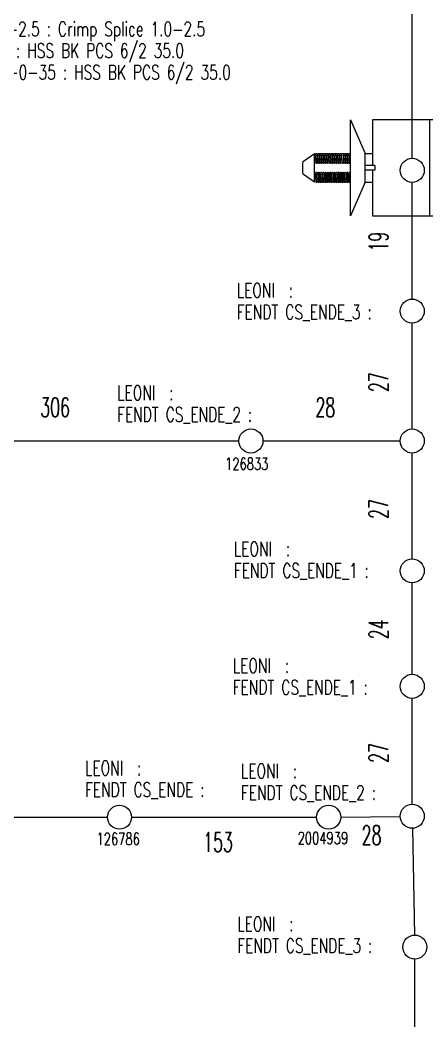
# Model space of a CAD drawing. Header units: millimetres. Extents: x -1 to 4489, y 0 to 1364.
# Drawn here: x 2212 to 2296.6, y 417.5 to 625.6 of the extents above; entities that cross this region are included whole.
import ezdxf

# ---------------------------------------------------------------- set-up
doc = ezdxf.new("R2010")
doc.units = ezdxf.units.MM
doc.layers.add('SYMBOLS', color=7, linetype='Continuous')
doc.styles.add('HS-BUNDLE-DIMENSION', font='ROMANS.SHX', dxfattribs={"width": 0.6, "height": 4})
doc.styles.add('HS-NODE', font='ROMANS.SHX', dxfattribs={"width": 0.7, "height": 2.5})
doc.styles.add('HS-PART-NO', font='ROMANS.SHX', dxfattribs={"width": 0.7, "height": 3})
doc.linetypes.add('NW_11_FHW_OPEN', pattern='A,0.0001,["=",Standard,S=0.4,R=0,X=0,Y=-0.2],-0.0001,["[]",Standard,S=0.3,R=0,X=-0.05,Y=-0.15],-0.2', length=0.2002)
doc.linetypes.add('NW_15_FHW_OPEN', pattern='A,0.0001,["=",Standard,S=0.4,R=0,X=0,Y=-0.2],-0.0001,["[]",Standard,S=0.3,R=0,X=-0.05,Y=-0.15],-0.2', length=0.2002)
doc.linetypes.add('NW_6_FHW_OPEN', pattern='A,0.0001,["=",Standard,S=0.4,R=0,X=0,Y=-0.2],-0.0001,["[]",Standard,S=0.3,R=0,X=-0.05,Y=-0.15],-0.2', length=0.2002)

# ---------------------------------------------------------------- blocks, each defined once
blk = doc.blocks.new('492062913')
at = {"layer": 'SYMBOLS', "color": 7}
for points in [[(4.74, 28.71), (6.34, 31)], [(8.73, 31.21), (6.75, 31.21)], [(9.14, 31), (10.74, 28.71)], [(6.74, 28.11), (4.73, 27.96), (4.73, 27.69), (6.73, 27.89)], [(6.74, 27.65), (4.73, 27.51), (4.73, 27.24), (6.73, 27.44)], [(4.74, 28.71), (10.74, 28.71)], [(6.74, 28.57), (4.74, 28.42), (4.74, 28.15), (6.74, 28.35)], [(6.74, 27.2), (4.74, 27.05), (4.74, 26.78), (6.74, 26.98)], [(6.74, 28.57), (6.76, 28.71)], [(8.73, 28.57), (8.72, 28.71)], [(8.73, 28.57), (10.74, 28.42), (10.74, 28.15), (8.74, 28.35)], [(8.73, 27.2), (10.74, 27.05), (10.74, 26.78), (8.74, 26.98)], [(8.74, 28.11), (10.74, 27.96), (10.74, 27.69), (8.74, 27.89)], [(8.74, 27.65), (10.74, 27.51), (10.74, 27.24), (8.74, 27.44)], [(6.74, 26.74), (4.73, 26.6), (4.73, 26.32), (6.73, 26.52)], [(6.74, 26.29), (4.73, 26.14), (4.73, 25.87), (6.73, 26.07)], [(6.74, 25.39), (4.73, 25.24), (4.73, 24.97), (6.73, 25.17)], [(6.74, 25.85), (4.74, 25.7), (4.74, 25.43), (6.74, 25.63)], [(8.73, 25.85), (10.74, 25.7), (10.74, 25.43), (8.74, 25.63)], [(8.74, 26.74), (10.74, 26.6), (10.74, 26.32), (8.74, 26.52)], [(8.74, 26.29), (10.74, 26.14), (10.74, 25.87), (8.74, 26.07)], [(8.74, 25.39), (10.74, 25.24), (10.74, 24.97), (8.74, 25.17)], [(6.74, 24.93), (4.73, 24.79), (4.73, 24.52), (6.73, 24.72)], [(6.74, 24.02), (4.73, 23.88), (4.73, 23.6), (6.73, 23.8)], [(6.74, 23.57), (4.73, 23.42), (4.73, 23.15), (6.73, 23.35)], [(6.74, 24.48), (4.74, 24.33), (4.74, 24.06), (6.74, 24.26)], [(6.74, 23.14), (4.74, 23), (4.74, 22.72), (6.74, 22.92)], [(8.73, 24.48), (10.74, 24.33), (10.74, 24.06), (8.74, 24.26)], [(8.73, 23.14), (10.74, 23), (10.74, 22.72), (8.74, 22.92)], [(8.74, 24.93), (10.74, 24.79), (10.74, 24.52), (8.74, 24.72)], [(8.74, 24.02), (10.74, 23.88), (10.74, 23.6), (8.74, 23.8)], [(8.74, 23.57), (10.74, 23.42), (10.74, 23.15), (8.74, 23.35)], [(4.74, 18.21), (-2.26, 21.21), (17.74, 21.21), (10.74, 18.2)], [(6.74, 22.69), (4.73, 22.54), (4.73, 22.27), (6.73, 22.47)], [(6.74, 22.23), (4.73, 22.09), (4.73, 21.81), (6.73, 22.01)], [(6.74, 21.77), (4.74, 21.63), (4.74, 21.36), (6.74, 21.56)], [(6.74, 21.56), (6.74, 21.21)], [(8.73, 21.77), (10.74, 21.63), (10.74, 21.36), (8.74, 21.56)], [(8.74, 22.69), (10.74, 22.54), (10.74, 22.27), (8.74, 22.47)], [(8.74, 22.23), (10.74, 22.09), (10.74, 21.81), (8.74, 22.01)], [(8.74, 21.56), (8.74, 21.21)], [(7.24, 16.68), (-2.26, 16.68), (-2.26, -1.32), (17.74, -1.32), (17.74, 16.68), (8.24, 16.68)], [(4.74, 18.21), (4.74, 16.69)], [(4.74, 18.21), (10.74, 18.21)], [(8.24, 16.2), (8.24, 16.19), (7.24, 16.19), (7.24, 18.21)], [(8.24, 16.2), (8.24, 18.21)], [(10.74, 18.2), (10.74, 16.69)], [(-2.26, 4.77), (17.74, 4.77)], [(-2.26, 3.87), (17.74, 3.87)]]:
    blk.add_lwpolyline(points, dxfattribs=at)
for centre, radius, start, end in [((6.75, 30.71), 0.5, 90, 144.89), ((8.73, 30.71), 0.5, 34.903, 90), ((6.69, 27.77), 0.125, 288.84, 71.246), ((6.69, 27.32), 0.125, 288.84, 71.246), ((6.7, 28.23), 0.125, 288.84, 71.246), ((8.78, 28.23), 0.125, 108.75, 251.16), ((8.78, 27.77), 0.125, 108.75, 251.16), ((8.78, 27.32), 0.125, 108.75, 251.16), ((6.69, 26.41), 0.125, 288.84, 71.246), ((6.69, 25.95), 0.125, 288.84, 71.246), ((6.69, 25.05), 0.125, 288.84, 71.246), ((6.7, 26.86), 0.125, 288.84, 71.246), ((6.7, 25.51), 0.125, 288.84, 71.246), ((8.78, 26.86), 0.125, 108.75, 251.16), ((8.78, 26.41), 0.125, 108.75, 251.16), ((8.78, 25.95), 0.125, 108.75, 251.16), ((8.78, 25.51), 0.125, 108.75, 251.16), ((8.78, 25.05), 0.125, 108.75, 251.16), ((6.69, 24.6), 0.125, 288.84, 71.246), ((6.69, 23.69), 0.125, 288.84, 71.246), ((6.69, 23.23), 0.125, 288.84, 71.246), ((6.7, 24.14), 0.125, 288.84, 71.246), ((6.7, 22.81), 0.125, 288.84, 71.246), ((8.78, 24.6), 0.125, 108.75, 251.16), ((8.78, 24.14), 0.125, 108.75, 251.16), ((8.78, 23.69), 0.125, 108.75, 251.16), ((8.78, 23.23), 0.125, 108.75, 251.16), ((8.78, 22.81), 0.125, 108.75, 251.16), ((6.69, 22.35), 0.125, 288.84, 71.246), ((6.69, 21.89), 0.125, 288.84, 71.246), ((8.78, 22.35), 0.125, 108.75, 251.16), ((8.78, 21.89), 0.125, 108.75, 251.16)]:
    blk.add_arc(centre, radius, start, end, dxfattribs=at)

msp = doc.modelspace()

# ---------------------------------------------------------------- linework, layer by layer
at = {"color": 7, "linetype": 'NW_11_FHW_OPEN', "ltscale": 8}
for points in [[(2293.58, 596.86), (2293.58, 675.6)], [(2293.58, 567.6), (2293.58, 591.86)], [(2189.55, 538.1), (2257.55, 538.1)], [(2294.12, 401.4), (2294.12, 430.4)]]:
    msp.add_lwpolyline(points, dxfattribs=at)
at = {"color": 7, "ltscale": 8}
for points in [[(2293.58, 540.6), (2293.58, 562.6)], [(2262.55, 538.1), (2291.08, 538.1)], [(2293.58, 513.6), (2293.58, 535.6)], [(2293.58, 462.6), (2293.58, 484.6)], [(2193.82, 459.9), (2230.23, 459.9)], [(2278.71, 459.93), (2291.08, 460.07)], [(2293.63, 457.6), (2294.07, 435.4)]]:
    msp.add_lwpolyline(points, dxfattribs=at)
at = {"color": 7, "linetype": 'NW_15_FHW_OPEN', "ltscale": 8}
msp.add_lwpolyline([(2293.58, 489.6), (2293.58, 508.6)], dxfattribs=at)
at = {"color": 7, "linetype": 'NW_6_FHW_OPEN', "ltscale": 8}
msp.add_lwpolyline([(2235.23, 459.9), (2273.71, 459.9)], dxfattribs=at)
at = {"color": 7, "linetype": 'Continuous'}
for centre in [(2293.58, 594.36), (2293.58, 565.1), (2260.05, 538.1), (2293.58, 538.1), (2293.58, 511.1), (2293.58, 487.1), (2232.73, 459.9), (2276.21, 459.9), (2293.58, 460.1), (2294.12, 432.9)]:
    msp.add_circle(centre, 2.5, dxfattribs=at)

# ---------------------------------------------------------------- block references
at = {"rotation": 90}
msp.add_blockref('492062913', (2301.98, 587.14), dxfattribs=at)

# ---------------------------------------------------------------- texts
at = {"color": 200, "linetype": 'Continuous', "style": 'HS-PART-NO', "width": 0.7}
for s, p in [('FENDT EHQ-451-2.5 : Crimp Splice 1.0-2.5', (2185.81, 622.24)), ('LEONI 491035900 : HSS BK PCS 6/2 35.0', (2184.21, 617.74)), ('FENDT ATUM-6/2-0-35 : HSS BK PCS 6/2 35.0', (2184.21, 613.24)), ('LEONI  :', (2257.1, 567.9)), ('FENDT CS_ENDE_3 :', (2257.1, 563.4)), ('LEONI  :', (2232.24, 546.61)), ('FENDT CS_ENDE_2 :', (2232.24, 542.11)), ('LEONI  :', (2256.5, 514.17)), ('FENDT CS_ENDE_1 :', (2256.5, 509.67)), ('LEONI  :', (2256.28, 489.9)), ('FENDT CS_ENDE_1 :', (2256.28, 485.4)), ('LEONI  :', (2225.56, 468.6)), ('LEONI  :', (2257.97, 467.98)), ('FENDT CS_ENDE :', (2225.56, 464.1)), ('FENDT CS_ENDE_2 :', (2257.97, 463.48)), ('LEONI  :', (2257.21, 436.2)), ('FENDT CS_ENDE_3 :', (2257.21, 431.7))]:
    msp.add_text(s, height=3, dxfattribs=at).set_placement(p)
at = {"color": 1, "linetype": 'Continuous', "ltscale": 8, "style": 'HS-BUNDLE-DIMENSION', "width": 0.6}
for s, rotation, p in [('19', 90, (2288.58, 577.47)), ('27', 90, (2288.58, 548.27)), ('27', 90, (2288.58, 521.9)), ('24', 90, (2288.58, 496.88)), ('27', 90, (2288.58, 471.2)), ('28', 0.6574, (2283.1, 454.15))]:
    msp.add_text(s, height=4, rotation=rotation, dxfattribs=at).set_placement(p)
for s, p in [('306', (2216.25, 543.1)), ('28', (2273.46, 543.1)), ('153', (2250.13, 452.72))]:
    msp.add_text(s, height=4, dxfattribs=at).set_placement(p)
at = {"color": 5, "linetype": 'Continuous', "style": 'HS-NODE', "width": 0.7}
for s, p in [('126833', (2254.68, 532.09)), ('126786', (2227.95, 454.13)), ('2004939', (2269.76, 454.31))]:
    msp.add_text(s, height=2.5, dxfattribs=at).set_placement(p)

doc.saveas('drawing.dxf')
